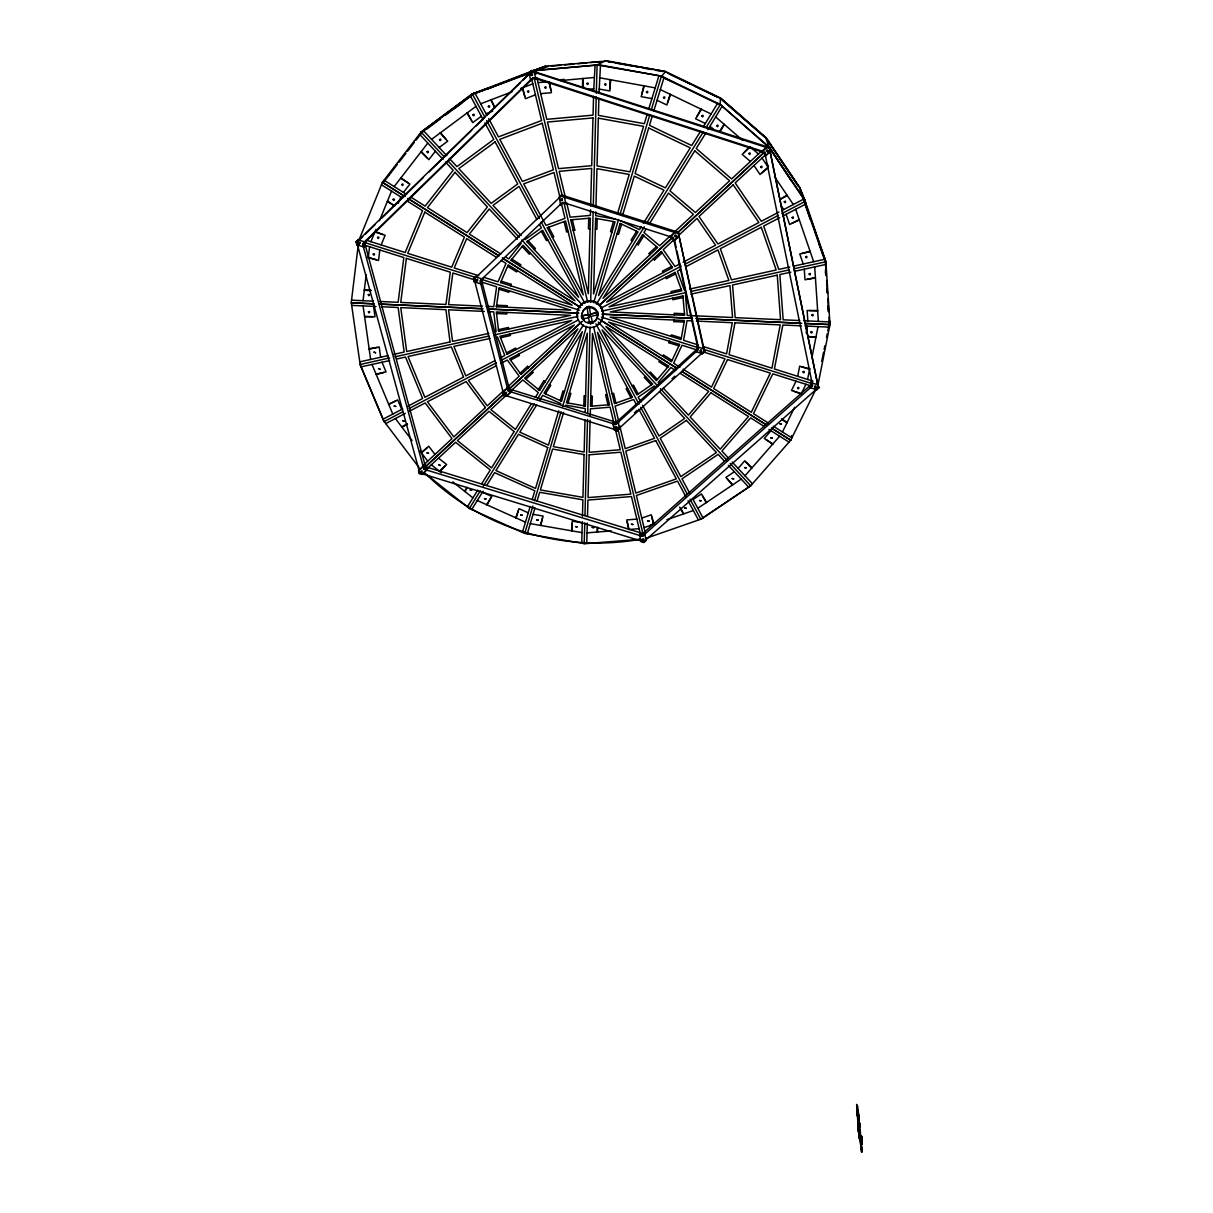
<?xml version="1.0" encoding="UTF-8"?>
<svg xmlns="http://www.w3.org/2000/svg" width="1213" height="1213" viewBox="0 0 1213 1213"><rect width="100%" height="100%" fill="white"/><g stroke="black" fill="none" stroke-linecap="round" stroke-linejoin="round"><path stroke-width="1.5" d="M861.776 1138.764L861.67 1136.187L861.624 1145.072L861.776 1139.083M861.412 1145.466L861.655 1152.35L861.639 1148.802M859.456 1123.496L859.668 1125.558M859.486 1123.647L858.304 1112.018M859.35 1138.37L858.167 1128.757M861.624 1151.122L861.624 1152.153M861.655 1144.526L861.715 1137.885M859.441 1123.268L859.471 1126.741L859.395 1125.012M571.566 530.809L572.218 523.152M582.71 78.542L582.498 87.427L583.771 86.972M572.02 530.885L572.263 521.12L582.27 522.864M582.983 87.442L583.195 78.496M588.73 218.264L588.457 228.893L590.049 228.741M861.518 1144.026L859.335 1121.828M581.74 543.197L582.301 521.696M582.452 516.222L582.892 499.832L539.679 492.296L537.071 500.999M585 419.925L584.15 452.055L553.325 446.657L563.59 412.375M585.197 412.375L585.288 408.584L565.758 405.157M585.363 406.052L587.289 333.196L566.471 402.731L585.363 406.052L583.832 405.779L584.09 395.696L585.636 395.954M590.549 209.773L590.397 215.414L570.11 217.203L566.607 202.526M590.64 206.013L591.641 168.425L559.178 171.321L565.288 197.022M593.551 96.312L593.051 115.129L546.79 119.329L536.828 77.496M593.688 90.672L595.098 64.835M584.787 522.909L584.196 543.758L640.373 539.285C563.818 552.794 483.305 529.247 427.173 475.208M584.954 515.51L587.532 419.455M587.683 413.8L590.049 327.025M590.686 302.158L593.142 211.744M593.263 206.134L596.22 96.919M596.296 93.189L597.084 64.926L605.833 60.65L665.619 71.537L720.477 97.98L766.343 137.842L799.974 187.985L805.296 201.328L781.809 213.624M597.812 65.062L533.553 70.49L472.297 93.932L421.078 132.096L382.383 182.314L404.748 196.461M586.743 543.439L587.304 523.091M587.486 516.45L587.926 500.059L631.457 496.542L640.373 533.872M590.109 420.168L589.23 452.297L620.268 449.735L615.188 428.462M590.215 416.393L590.413 408.826L610.094 407.189L613.914 423.14M595.613 218.355L593.551 293.971L615.067 221.843L595.613 218.355L597.19 218.643L596.902 229.333L595.325 229.06M595.78 211.896L595.689 215.656L615.84 219.265M595.947 206.255L596.963 168.668L629.213 174.475L617.447 213.897M598.888 98.435L598.418 115.371L644.361 123.681L647.029 114.719M599.04 92.795L600.48 65.062M592.035 406.158L592.308 396.12L590.761 396.257M605.818 61.12L545.592 66.199L531.355 71.279L769.512 148.486L818.366 387.508L643.694 541.771L419.774 473.055L356.683 241.978L531.901 71.082M597.099 532.052L597.236 527.412M610.215 79.694L609.881 90.975L599.131 89.034M597.554 532.007L597.691 527.412M610.7 79.785L609.957 88.64M722.19 106.168L707.952 129.609M859.168 1134.61L859.031 1121.161M856.969 1114.398L857.166 1115.354L857.273 1108.864M857.333 1107.863L857.47 1105.938L858.349 1112.746M724.434 124.545L719.809 131.944L719.445 130.959M730.105 463.518L750.786 485.806L700.826 519.316L750.786 485.7L790.724 440.198L816.197 388.691M767.905 150.655L767.48 151.928L766.328 151.018M706.133 127.441L720.097 104.94L720.477 97.98L765.994 138.161L799.974 187.985L825.295 260.264L826.296 275.033M697.672 346.797L697.187 345.705L697.824 348.556L695.565 351.543L702.448 353.726L704.632 351.755L704.056 347.873L703.419 348.616M704.056 347.873L703.995 348.889L697.096 346.721L697.187 345.705M809.314 310.558L817.638 310.467M702.448 353.726L702.524 352.68L701.887 353.453M859.426 1138.977L859.138 1137.081M857.303 1108.773L856.681 1104.391L856.954 1114.398M697.824 348.556L697.733 349.571L697.096 346.721M717.671 103.196L703.419 126.637M717.944 97.267L694.503 86.093M861.639 1136.217L861.488 1137.885M861.655 1149.363L861.655 1148.165M373.801 303.872L351.224 302.856L358.335 244.268C357.592 241.023 361.459 244.92 357.486 244.92M363.036 300.703L366.205 274.669M368.236 257.929L369.601 246.77M379.836 249.984L378.532 260.492L368.312 257.277M857.652 1121.328L858.455 1129.652L857.273 1114.019M496.39 306.768L499.149 287.602L570.716 310.149L496.39 306.768L496.617 305.221L507.019 305.691L506.791 307.253L507.019 305.691M509.126 290.741L508.914 292.303L498.937 289.164M639.782 535.388L642.496 536.282L644.619 534.478L644.71 532.537L642.587 534.342L639.888 533.447L639.63 534.978L641.071 541.589L643.785 542.469L645.907 540.68L646.013 538.587L643.678 541.786L640.964 540.892M643.785 542.469L644.012 540.937M645.907 540.68L644.71 532.537M641.071 541.589L641.192 539.497M639.63 534.978L642.344 535.873L642.587 534.342M671.229 336.426L671.502 334.894L681.357 338.002M673.746 321.597L674.003 320.05L673.746 321.597L684.147 322.067L684.42 320.52L610.094 317.139L681.084 339.534L684.42 320.52M797.684 376.318L799.685 366.159L809.602 369.283M806.175 332.984L807.524 326.13M807.585 379.442L809.753 368.509M811.906 357.577L818.032 326.6M672.927 238.173L670.228 236.55L675.626 231.531L678.492 232.456L679.007 236.11L673.594 241.129L673.094 237.46L673.594 241.129M821.747 361.338L823.582 352.164M824.127 349.405L824.87 345.72M826.508 337.487L827.205 333.742M827.812 330.937L828.555 327.237M678.492 232.456L675.474 232.229L670.061 237.248M704.056 351.482L678.173 232.244L562.074 195.126L474.177 279.005L503.85 395.013L617.053 430.221L619.494 427.219L619.312 429.038L617.159 430.903L614.385 429.993L612.899 423.125L613.232 421.912L615.992 422.821L618.145 420.956L617.978 422.64L615.825 424.52L508.126 391.056L480.03 280.855L562.635 202.313L673.397 237.687L698.309 349.662L615.704 424.535L613.05 423.595L614.294 429.296L617.053 430.221L704.692 350.724M617.159 430.903L617.462 429.66M619.312 429.038L618.145 420.956M614.385 429.993L614.718 428.75M376.409 259.825L368.267 257.747M383.005 234.549L375.06 231.547M584.241 543.636L524.713 533.432L469.355 508.474L424.929 473.252M612.899 423.125L615.673 424.05L615.992 422.821M515.752 517.799L518.36 510.582M643.815 85.805L641.768 94.417M516.162 517.981L518.937 508.641L528.246 512.826M644.3 85.896L641.116 96.646L651.851 98.602M613.49 221.57L610.473 231.698L612.049 231.986M522.454 532.264L530.142 506.473M532.219 499.513L534.827 490.795L494.616 472.661L486.913 485.033M558.677 410.843L548.443 445.141L519.816 432.131L536.737 404.93M561.558 401.2L582.316 331.634L544.046 393.179L561.558 401.2L560.133 400.548L563.014 390.904L564.439 391.556M648.637 109.352L658.932 75.691M524.774 533.311L532.901 506.094M534.478 500.772L561.088 411.738M562.665 406.431L586.576 326.464M593.688 302.659L618.569 219.432M620.161 214.049L649.895 114.568M651.502 109.17L661.252 76.601L665.619 71.537L607.622 61.454M597.797 64.577L661.616 76.161L597.054 64.941L532.431 70.9L523.015 80.103M527.261 533.75L534.978 507.959M620.131 223.465L598.555 295.563L638.068 231.91L620.131 223.465L621.587 224.147L618.539 234.336L617.083 233.654M622.512 215.505L634.308 176.112L663.981 190.183L643.39 223.328M652.169 116.387L649.501 125.348L691.698 145.53L700.492 131.368M653.777 111.02L664.072 77.374M568.018 403.004L570.883 393.421L569.337 393.164M540.301 525.381L543.121 516.056L533.083 514.312M670.107 94.28L666.877 105.015L657.006 100.27M540.755 525.456L542.529 517.981M670.562 94.493L667.544 102.787M766.419 151.003L768.026 151.079M793.545 391.117L801.171 393.998M801.732 366.811L809.693 368.828M861.427 1143.146L859.426 1129.697L861.397 1149.848L859.517 1137.809M358.775 240.614L382.459 182.268L404.839 196.415M370.905 241.705L375.894 229.5M379.457 220.781L391.556 191.123M581.891 318.397L582.831 317.351L582.437 318.2L582.27 315.062L581.345 316.108L581.891 318.397C597.478 319.14 583.938 308.981 590.382 323.75L592.672 323.249L591.065 316.305L597.873 314.88L597.205 311.771M381.155 244.935L385.127 235.231L374.878 231.986M398.137 203.526L400.821 196.976M592.672 323.249L593.066 322.294M597.873 314.88L597.706 311.665M592.945 321.794L590.291 323.158L590.655 322.294L590.382 323.75M500.575 282.599L508.262 264.828L572.172 305.191L500.575 282.599L501.196 281.158L511.234 284.327L510.612 285.768L511.234 284.327M517.193 270.469L516.571 271.909L507.641 266.269M597.327 312.575L590.473 314.091L596.857 312.605M581.345 316.108L588.229 314.516L581.891 315.911M589.366 306.813L586.698 308.147C586.652 305.373 592.065 306.768 587.077 307.314M590.473 314.091L589.245 306.298M588.184 314.592L586.956 306.798M668.97 342.748L669.621 341.323L668.97 342.748L678.871 345.857L679.538 344.447L608.592 322.097L671.411 361.808L679.538 344.447M662.723 356.304L663.375 354.893L672.078 360.397M858.501 1128.939L858.592 1132.73M796.046 381.185L791.498 390.48L801.368 393.588M782.461 431.98L794.606 407.325M801.08 394.164L805.948 384.294M469.295 508.596L480.348 490.765M511.31 391.647L511.931 390.51L509.126 389.631L508.414 386.826L503.304 391.572L503.365 395.514L506.185 396.393L511.31 391.647L508.49 390.768L508.414 386.826M508.49 390.768L509.126 389.631M503.365 395.514L503.304 391.572M407.993 182.86L400.927 177.826M464.564 491.22L466.99 487.292M700.947 109.109L696.762 116.812M464.913 491.508L467.369 487.55M701.387 109.322L695.549 118.768L705.375 123.483M543.727 380.912L544.955 381.898L543.727 380.912L538.42 389.449L539.649 390.45L577.888 328.844L524.638 378.229L539.649 390.45M636.613 231.228L631.063 240.159L632.519 240.841M467.354 506.882L477.755 490.128M481.591 483.942L490.249 469.992L455.603 442.275L427.385 468.445M531.339 403.808L515.434 429.432L490.84 409.585L506.124 395.423M535.327 397.394L538.314 392.587L522.788 379.957L511.674 390.268M641.434 226.482L639.478 229.636L620.904 220.887M661.601 76.192L720.128 104.379L769.269 147.683L805.296 201.328M483.29 486.064L534.357 403.853M537.298 399.153L583.362 324.993M596.462 303.932L644.33 226.861M647.302 222.1L703.146 132.217M471.69 509.521L483.062 491.235M539.724 400.123L542.696 395.332L560.831 403.626M642.541 234.791L602.997 298.368L657.689 247.573L642.541 234.791L643.769 235.822L638.19 244.799L636.961 243.768L638.19 244.799M645.923 229.363L643.951 232.517L659.645 245.754L670.455 235.716M649.834 223.056L668.469 193.094L693.442 214.367L674.519 231.941M705.996 132.763L696.217 148.486L731.606 178.933L762.189 150.518M545.456 393.831L550.747 385.34L549.307 384.703M486.625 504.714L491.796 496.435L482.44 492.22M719.415 131.671L724.055 124.226M487.05 504.911L490.719 498.149M427.886 468.445L424.702 467.975L423.959 465.246L425.126 467.596L427.886 468.445L422.549 473.904M419.41 469.476L418.53 470.826L419.273 473.57L422.048 474.419L422.928 473.055M422.048 474.419L427.037 469.795L424.247 468.946L425.126 467.596M419.273 473.57L420.153 472.206M424.383 464.867L419.016 470.31M766.055 439.591L772.605 444.246M384.324 181.298L388.933 175.385M389.343 174.793L397.303 164.452M399.047 162.193L405.915 153.354M407.538 151.185L414.361 142.33M416.029 140.162L422.897 131.322L473.813 93.371L487.96 88.746M394.18 186.575L427.795 143.089M403.444 192.427L409.918 184.073L400.639 178.205M435.391 151.231L428.841 159.676L421.26 151.549M558.996 198.265L559.314 197.113L560.558 205.042L562.741 202.98L566.122 203.299M510.946 260.37L523.091 245.253L574.886 300.794L510.946 260.37L511.931 259.142L520.923 264.828L519.937 266.056M530.339 253.032L529.353 254.26L522.09 246.482M521.241 243.267L508.672 258.93L505.518 256.944M663.936 77.829L675.702 83.348M389.585 357.926L360.049 364.507L384.066 421.608L360.125 364.431L351.315 302.78L373.892 303.796M564.075 197.113L564.363 195.975L561.483 195.05L558.814 197.704M564.363 195.975L565.637 203.905M649.395 373.179L650.38 371.997L657.355 379.487M659.902 360.595L658.917 361.777L667.65 367.296L668.651 366.114L605.863 326.464L656.354 380.655L668.651 366.114M562.074 195.126L561.179 196.188L677.9 233.503M658.128 382.565L670.865 367.509L675.596 370.496M561.483 195.05L560.982 195.627L564.515 196.582M481.288 284.024L481.273 280.279L481.288 284.024L474.268 281.825L474.268 278.08L474.268 281.825M480.773 283.766L482.016 283.19M738.111 468.415L744.782 460.773L751.651 468.173M770.998 430.736L764.266 438.454L772.908 443.913M744.994 475.799L779.656 436.195M482.137 278.838L483.381 278.277L482.668 279.096L475.648 276.882L476.391 276.064L476.3 276.989M474.92 281.932L475.026 280.991M662.98 71.522L655.596 70.293M474.177 279.005L475.541 277.519M427.279 157.978L420.956 151.928M446.157 139.495L440.516 132.733M364.673 241.796L366.235 241.326L364.158 243.358L364.961 246.3L363.87 247.027L356.804 244.799L355.985 241.857L359.761 239.295L358.775 239.931M535.828 78.602L536.51 79.012L533.568 78.072L530.763 80.452L528.929 72.825L531.142 70.657L769.846 147.652L766.965 146.712L761.4 151.883L764.417 153.278L761.4 151.883M359.184 239.097L355.985 241.857M528.929 72.825L531.749 70.445M358.684 240.674L362.717 236.717M365.416 234.094L374.847 224.875M381.579 218.295L423.337 177.492M428.72 172.231L471.827 130.125M475.86 126.167L483.942 118.268M487.99 114.325L520.316 82.742M365.659 241.144L363.566 243.176L364.961 246.3M363.87 247.027L363.081 244.086L532.962 78.299L536.51 79.012M473.525 278.899L476.391 276.064M480.545 281.113L483.381 278.277M421.229 452.585L427.234 447.612M748.588 147.743L743.842 152.823M421.502 452.949L428.735 446.217L434.967 454.435M765.994 138.161L769.512 148.486M527.534 366.341L528.459 367.6L527.534 366.341L520.134 373.21L521.059 374.468L574.31 325.023L509.596 358.851L521.059 374.468M656.46 246.542L648.803 253.653L650.032 254.685M423.807 464.806L452.024 438.606L425.187 402.959L408.629 411.616M503.926 390.389L487.262 405.87L468.339 380.397L495.95 365.977M508.095 386.522L519.194 376.197L507.322 360.034L500.833 363.43M418.53 470.826L423.504 466.201L424.247 468.946M502.652 392.709L507.777 387.948M761.506 152.338L767.086 147.152M720.128 104.348L769.027 146.849L791.786 181.586M425.596 466.626L504.502 393.391M508.626 389.555L582.028 321.43M364.552 242.524L425.49 466.762L504.426 393.497M508.581 389.646L581.937 321.551M661.282 251.5L606.576 302.234L672.593 267.694L661.282 251.5L662.192 252.804L654.489 259.961L653.564 258.657L654.489 259.961M674.034 239.658L663.223 249.681L674.944 266.466L679.811 263.918M678.097 235.898L697.02 218.34L715.564 245.208L683.071 262.205M765.767 154.567L735.184 182.936L761.279 221.297L778.898 212.063M511.931 390.51L508.702 390.025M506.67 395.893L510.931 391.935M674.049 240.644L678.567 236.459M770.604 151.155L765.039 156.325L770.604 151.155L769.846 147.652M525.866 379.229L533.22 372.406L531.991 371.421M439.394 471.235L446.627 464.534L438.545 458.105M768.102 167.091L760.066 174.52L753.97 165.499M439.758 471.523L445.126 465.928M698.461 347.813L616.28 422.306L509.278 388.994L481.349 279.354M695.565 351.543L698.385 348.738M634.384 412.799L637.174 410.267M672.078 378.683L674.868 376.151M812.21 383.672L642.814 533.523L425.49 466.762M809.678 386.462L811.876 384.506L812.119 385.643L809.92 387.584L809.678 386.462L812.437 384.688M809.92 387.584L816.743 389.737L818.957 387.781L817.532 383.657L817.789 384.673M727.33 478.953L732.394 485.033M746.207 462.32L751.954 467.839M616.113 423.398L618.266 421.518M615.673 424.05L617.826 422.169M642.708 534.888L644.831 533.098M642.344 535.873L644.482 534.069M444.383 156.993L421.078 132.096L472.357 93.901M426.218 129.457L430.706 126.122M431.358 125.621L440.364 118.919M445.656 114.977L450.144 111.641M450.887 111.08L458.393 105.486M459.105 104.955L468.082 98.268M468.9 97.662L471.902 95.418M454.253 108.7L461.759 103.105M431.57 139.374L476.012 106.335M439.167 147.531L447.718 141.178L440.122 133.005M481.349 116.251L472.706 122.649L467.369 112.764M526.867 241.66L542.651 230.273L578.662 297.261L526.867 241.66L528.14 240.735L535.449 248.574L534.175 249.499M547.7 239.674L546.426 240.599L541.362 231.198M525.017 239.674L541.362 227.877L539.573 224.557M645.559 376.561L644.3 377.455L651.305 384.961L652.579 384.081L602.088 329.951L636.946 394.907L652.579 384.081M632.14 385.946L633.413 385.067L638.22 394.028M654.353 385.977L638.174 397.167L640.782 402.034M363.384 246.785L364.37 246.118M693.108 499.529L701.478 493.888L706.178 502.667M734.335 471.751L725.905 477.422L732.773 484.791M697.809 508.292L741.219 479.12M363.081 244.086L364.158 243.358M366.235 241.326L365.158 242.054L358.078 239.81M356.804 244.799L357.896 244.071M356.683 241.978L357.683 241.326M471.599 120.603L466.99 113.052M382.383 182.314L384.415 181.253M388.63 404.111L395.863 400.836M787.025 195.172L779.686 199.569L787.298 195.581M388.812 404.536L397.712 399.865L401.7 409.433M671.684 266.375L662.434 271.212L663.359 272.516M383.156 419.137L402.746 408.872M407.72 406.279L422.64 398.471L405.521 357.062L396.712 359.003M495.056 360.579L465.807 375.894L453.874 346.402L490.143 338.412M499.923 358.032L504.805 355.485L497.391 336.82M507.064 354.287L571.808 320.414L499.923 336.259L507.064 354.287L506.503 352.892L515.51 348.116L516.086 349.571M782.112 210.395L803.779 199.053L803.355 197.977M384.066 421.608L402.595 411.874M409.206 408.463L496.451 362.778M501.394 360.261L578.571 319.838M600.571 308.329L681.145 266.193M684.496 264.51L778.443 215.323M385.734 423.58L405.324 413.345M675.034 272.379L609.047 306.859L681.767 290.817L675.034 272.379L675.58 273.88L666.301 278.732L665.74 277.231M680.629 269.453L677.385 271.151L684.344 290.256M685.497 266.905L717.975 249.923L728.861 280.43L689.681 289.073M779.686 217.688L763.674 226.058L778.776 269.422L789.784 266.981M782.885 216.005L806.16 203.845L805.72 202.753M510.521 360.109L519.482 355.439L518.542 354.166M401.67 426.824L407.295 423.898M799.2 219.523L789.618 224.511L786.115 214.322M401.958 427.203L407.538 424.292M799.352 219.978L791.604 223.48M815.894 388.327C816.925 385.476 813.392 388.145 816.152 389.449M702.448 495.708L706.557 502.425M421.184 133.475L419.516 134.203L443.018 159.403M421.078 132.096L423.231 131.686M424.944 129.776L423.276 130.473L446.793 155.704M474.056 93.81L535.57 70.354M480.682 103.772L511.962 91.824M520.65 88.504L532.825 83.849M486.004 113.704L492.705 111.141M535.449 94.857L525.35 98.708L522.697 87.715M547.26 227.817L565.607 221.009L583.256 294.865L547.26 227.817L548.746 227.256L553.825 236.732L552.355 237.278M568.078 231.38L566.592 231.941L564.106 221.554M534.311 72.234L534.69 71.4L531.142 70.657M476.891 92.734L482.137 90.823M491.735 87.321L486.944 89.065L548.231 66.427M471.599 94.993L470.189 95.524L483.123 119.571M487.732 88.322L472.297 93.932L484.866 117.191M529.141 73.447L529.535 72.598M612.156 393.8L613.611 393.285L615.946 403.11M627.576 388.221L626.12 388.751L630.957 397.743L632.413 397.227L597.524 332.332L614.506 403.626L632.413 397.227M535.312 70.445L539.345 69.005M536.252 70.248L535.191 70.627L536.01 74.054M529.945 71.84L531.036 71.461M641.753 518.087L651.29 514.767L653.549 524.35M650.38 525.062L653.61 523.94M644.042 527.655L654.595 523.986M666.923 519.695L693.336 510.521M645.892 538.36L700.826 519.194M524.804 96.434L522.242 87.897M550.929 90.369L549.368 81.605M369.116 348.707L377.122 347.418M810.041 251.197L801.929 253.487M369.192 349.177L379.214 346.963L380.639 357.259M810.208 251.652L799.761 253.957L803.218 264.025M586.546 307.708L588.836 307.207M681.221 289.331L671.062 291.575L671.623 293.061M359.761 361.853L388.296 355.561M393.588 354.393L404.172 352.058L398.137 307.496L381.534 306.753M488.854 333.378L452.555 341.384L448.537 309.8L484.305 311.423M498.634 331.225L570.595 315.35L496.329 311.968L498.634 331.225L498.452 329.663L508.49 327.449L508.687 329.011M793.454 266.178L825.007 259.218L824.476 257.823M395.013 356.804L488.991 336.016M494.419 334.879L577.358 316.532M601.618 311.18L686.209 292.53M691.683 291.317L789.132 269.908M794.621 268.619L825.886 261.796L804.826 200.145L800.262 189.941L810.223 219.401M361.14 366.842L389.646 360.564M682.904 295.942L610.245 311.953L684.632 315.335L682.904 295.942L683.04 297.519L672.851 299.763L672.699 298.186M690.819 294.198L729.968 285.571L732.576 317.518L687.255 315.456L685.481 295.366M790.846 272.152L779.838 274.578L783.158 319.807L799.837 320.566M794.515 271.348L826.038 264.404L825.492 262.978M500.499 337.73L510.476 335.531L509.885 334.06M376.06 374.12L386.052 371.921L382.019 362.247M815.409 277.519L805.007 279.809L804.264 269.195M376.242 374.544L383.975 372.376M815.439 278.004L807.161 279.339M627.227 521.908L628.592 529.52M651.76 516.753L653.974 524.198M643.117 539.649C643.572 535.706 642.102 543.591 642.92 539.633M574.81 230.152L573.218 230.303L574.81 230.152L572.324 219.705L570.732 219.841L588.335 293.743L590.322 218.128L570.732 219.841M551.339 66.139L560.724 65.275M564.485 64.926L573.916 64.062M577.585 63.728L587.031 62.849M590.428 62.545L600.177 61.636M560.436 79.74L564.151 79.391M538.056 82.636L547.381 81.787M560.451 80.589L594.036 77.496M540.68 93.644L551.475 92.658L548.867 81.65M588.335 89.277L593.748 88.792M605.605 394.953L607.152 394.816L605.605 394.953L607.956 404.824L609.502 404.702L592.475 333.439L590.488 406.279L609.502 404.702M636.855 519.119L626.742 519.922L629.047 529.49L639.145 528.686M587.031 532.856L611.231 530.915M364.355 289.877L370.951 290.18M364.294 290.347L370.951 290.65M817.668 310.937L807.13 310.467L807.843 320.929M684.496 313.758L674.14 313.288L674.292 314.864M351.634 300.187L373.513 301.188M379.654 301.461L398.122 302.31L403.823 257.55L364.825 245.253M482.471 306.146L448.552 304.599L452.858 273.001L475.617 280.173M486.231 306.313L493.767 306.662L496.617 286.799L480.864 281.841M803.537 320.732L829.813 321.93L829.252 320.217M828.934 322.719L830.01 324.629L805.508 323.507M379.517 304.054L482.986 308.769L379.442 304.129M488.581 309.012L578.904 313.121L488.536 309.088M692.426 318.291L601.921 314.167L692.426 318.367M696.156 318.458L799.837 323.174M805.477 323.431L829.98 324.553L817.865 385.461L769.649 149.517M696.186 318.534L801.748 323.34M351.694 305.388L376 306.495M488.066 311.589L493.721 311.847L496.102 331.786M692.699 320.899L687.043 320.641L683.586 340.322L697.915 344.841M696.474 321.081L732.303 322.703L726.587 353.893L703.297 346.539M801.368 325.842L782.855 325.008L774.41 368.979L812.968 381.14M805.068 326.009L829.465 327.131L828.919 325.387M496.526 313.53L506.852 314L506.655 312.438M364.552 316.335L375.014 316.82L373.559 306.389M816 336.896L807.691 336.517L815.909 337.366M364.628 316.805L372.846 316.714M530.293 523.637L582.013 532.628M608.168 61.651L611.822 62.318M615.476 62.985L631.882 65.972M635.536 66.639L639.19 67.306M642.829 67.958L651.957 69.626M599.449 77.738L655.05 87.852M366.129 240.189L405.172 252.516L422.518 210.668L407.037 200.903M478.756 275.715L454.223 267.982L466.702 238.582L496.557 257.429M484.017 277.383L498.027 281.795L505.988 263.388L501.272 260.416M812.119 385.643L811.285 381.686L812.088 382.883M364.067 242.373L475.36 277.368M480.651 279.126L579.389 310.179M601.436 317.124L698.84 347.934M704.237 349.541L812.452 383.748M696.353 349.753L682.024 345.235L673.624 363.187L679.932 367.19M703.51 352.013L725.01 358.79L711.5 387.129L683.086 369.177M811.315 385.992L772.802 373.847L753.455 413.648L768.724 423.307M537.556 78.39L762.841 151.382M764.872 152.808L532.871 77.647L362.581 243.828L423.913 469.204L642.39 536.298L812.665 385.719L764.645 151.974M477.285 500.514L525.472 522.151M661.221 76.616L720.097 104.97M660.221 89.519L711.243 114.052M667.15 72.78L720.234 98.374M669.394 73.993L691.152 84.485M384.066 180.191L406.567 194.398M411.207 197.34L425.141 206.149L453.162 170.275L445.55 162.117M500.802 253.972L469.355 234.094L489.248 208.97L517.405 239.158M773.303 426.203L791.862 437.923L791.513 435.634M408.023 198.432L499.104 255.973L407.947 198.477M597.054 317.851L677.081 368.403L601.83 320.96M381.458 184.755L402.382 197.962M680.326 373.483L708.71 391.405L688.438 415.104L663.177 387.978M764.387 426.567L750.65 417.894L721.917 451.024L728.316 457.908M768.966 429.463L789.041 442.123M387.538 200.979L394.634 206.013L387.356 201.419M781.733 418.955L787.176 422.412M781.49 419.349L786.979 422.821M431.312 464.806L441.365 472.797M452.843 481.91L472.934 497.876M711.167 127.441L713.972 129.867M709.908 126.455L714.048 130.049M750.392 161.465L742.174 154.369L750.225 146.879L758.443 154.006M715.776 117.039L742.796 140.45M722.16 100.179L764.084 136.493M448.173 161.177L519.24 237.308M521.802 240.053L582.498 305.16M598.312 322.127L657.764 386.007M660.342 388.676L727.527 460.864M659.402 391.405L684.663 418.485L659.023 436.028L642.511 405.263M724.54 461.243L718.141 454.375L682.009 478.847L689.909 493.57M728.391 465.367L748.679 487.11M449.326 158.433L456.937 166.606L493.797 139.419L484.897 122.877M521.181 235.565L493.024 205.346L519.043 186.377L536.904 219.583M732.167 462.032L752.454 483.805M761.734 172.989L768.375 167.5L762.007 158.054M767.874 150.67C765.388 148.077 767.344 153.945 767.768 150.26M384.157 421.502L419.107 467.627M395.377 418.53L412.117 440.577M419.925 450.872L427.734 461.152M780.717 205.073L783.734 209.546M766.252 162.785L768.39 166.09M774.531 176.643L793.317 204.527M798.275 186.347L767.42 140.283M769.012 146.803L804.841 200.206M680.781 508.308L683.768 513.842M679.629 507.125L683.344 513.994M474.874 92.946L486.898 115.356M488.687 118.677L498.452 136.887L541.589 120.527L531.582 78.709M692.547 498.482L702.918 517.799M486.64 120.512L539.36 218.628M541.134 221.918L584.924 303.447M595.886 323.856L638.933 404.126M640.737 407.341L687.377 494.282M690.076 499.165L700.826 519.316M636.249 404.354L633.641 399.486L615.097 406.112L618.888 422.079M638.857 409.206L654.52 438.333L625.226 448.689L619.737 425.627M686.3 497.451L677.506 481.106L636.385 495.495L644.861 531.112M688.059 500.711L698.445 520.028M489.688 88.109L545.592 66.199L533.599 70.475M491.189 99.754L494.949 107.805L490.734 99.936M858.652 1114.974L859.608 1127.241L859.35 1124.496M372.012 364.446L392.8 414.088M800.959 192.018L802.005 194.656M803.613 198.735L805.265 202.92M819.245 244.556L825.886 261.796M821.489 251.637L824.84 260.37M795.698 209.303L813.65 261.72M802.506 196.157L821.216 250.469M770.543 149.108L770.786 149.912M766.98 145.075L767.207 145.863M818.108 383.839L818.381 384.961L811.542 382.808L811.285 381.686M818.684 386.659L818.957 387.781M859.426 1136.93L859.274 1135.944M818.108 386.477L818.366 387.508M534.099 71.628L535.919 79.254M534.236 78.223L562.256 195.839M564.045 203.147L587.714 302.34M593.521 326.691L616.644 423.625M617.963 429.114L643.269 535.191M559.709 196.354L554.007 172.504L523.682 183.876L545.986 225.421L564.97 218.37L561.467 203.693M816.485 388.6L816.743 389.737M858.516 1113.792L858.607 1117.491M674.489 240.053L676.126 247.361M676.93 251.015L698.051 345.978M678.173 232.244L704.632 351.755M810.239 386.629L810.466 387.66M764.296 152.808L765.039 156.325M857.273 1112.503L856.939 1109.031L856.712 1111.79M858.501 1116.748L857.773 1110.304M858.016 1124.284L858.592 1129.819M857.288 1116.112L857.394 1109.122M363.081 305.903L370.632 359.457M858.091 1113.367L858.41 1116.112M858.88 1132.942L858.622 1130.228M859.471 1126.741L859.32 1124.936M859.517 1123.238L859.653 1126.589M857.348 1108.621L857.379 1109.47M861.579 1151.713L861.382 1149.181M814.696 266.905L818.366 321.415M825.871 261.735L830.01 324.629M826.629 280.476L827.493 293.41M827.842 298.853L828.706 311.802M829.04 317.23L829.434 322.825M825.462 269.817L825.826 275.487L825.477 271.864M826.705 288.709L826.948 292.5M827.827 305.721L828.191 311.392M861.7 1148.559L861.473 1146.255L861.564 1147.422M858.47 1131.729L858.44 1130.319M857.424 1109.668A14.571 0.819 88.1 0 1 857.682 1115.202M577.767 316.684A13.131 12.888 43.8 0 1 586.076 301.34A13.131 12.888 43.8 0 1 602.239 308.572A13.131 12.888 43.8 0 1 596.72 325.16M582.407 316.244A7.9 7.748 43.6 0 1 587.532 307.086A7.9 7.748 43.6 0 1 597.19 311.574A7.9 7.748 43.6 0 1 593.748 321.49M591.838 322.188A7.9 7.748 43.6 0 1 587.789 322.006M584.332 319.823A7.9 7.748 43.6 0 1 583.135 318.155M394.195 406.128L395.711 406.4L394.195 406.128M401.746 184.558C403.065 187.56 403.838 182.193 401.746 184.558M472.918 114.856C474.253 117.904 475.026 112.4 472.918 114.856M484.487 498.664L485.988 498.922L484.487 498.664M427.021 452.949L428.523 453.222L427.021 452.949M439.5 139.662C440.744 142.709 441.729 137.251 439.5 139.662M475.754 280.582C477.058 283.524 477.846 278.247 475.754 280.582M476.436 279.824C477.679 282.765 478.589 277.504 476.436 279.824M527.519 91.43C528.853 94.508 529.672 88.974 527.519 91.43M470.159 489.931L471.645 490.204L470.159 489.931M504.714 393.876C505.988 396.712 506.776 391.617 504.714 393.876M536.707 519.846L538.193 520.104L536.707 519.846M505.305 392.83C506.579 395.665 507.368 390.586 505.305 392.83M488.323 106.38C489.627 109.458 490.477 103.954 488.323 106.38M530.794 74.645C532.674 77.89 533.553 71.567 530.794 74.645M531.339 74.448L532.234 75.342L531.339 74.448M586.865 83.576C588.169 86.669 589.033 81.104 586.865 83.576M520.756 514.964L522.257 515.222L520.756 514.964M560.694 199.781C561.983 202.783 562.847 197.385 560.694 199.781M561.149 199.235C562.438 202.222 563.272 196.87 561.149 199.235M592.217 527.382L593.703 527.64L592.217 527.382M544.789 87.427C546.062 90.52 546.957 84.986 544.789 87.427M588.836 315.365C590.079 318.246 590.958 313.075 588.836 315.365M584.075 454.557L582.953 497.36L540.376 489.946L552.612 449.053L584.075 454.557M592.975 117.919L591.717 165.681L558.541 168.637L547.442 122.058L592.975 117.919M589.169 454.799L588.002 497.603L630.881 494.131L620.859 452.191L589.169 454.799M598.343 118.161L597.039 165.908L629.987 171.852L643.557 126.349L598.343 118.161M646.468 91.961C647.757 95.039 648.652 89.489 646.468 91.961M575.644 526.609L577.13 526.882L575.644 526.609M647.621 520.847L649.122 521.09L647.621 520.847M604.681 84.364C605.939 87.472 606.879 81.923 604.681 84.364M701.857 115.917C703.115 118.98 704.04 113.461 701.857 115.917M631.442 524.243L632.928 524.501L631.442 524.243M674.64 236.171C676.748 239.431 676.248 232.123 674.64 236.171M699.522 500.544L701.023 500.802L699.522 500.544M663.496 97.48C664.694 100.588 665.785 95.039 663.496 97.48M700.235 351.33C701.448 354.226 702.372 349.041 700.235 351.33M700.31 350.39C701.523 353.271 702.433 348.116 700.31 350.39M748.906 153.52C750.134 156.538 751.09 151.094 748.906 153.52M744.63 467.596L746.131 467.854L744.63 467.596M684.739 507.929L686.224 508.202L684.739 507.929M615.37 428.234L616.886 428.538L615.37 428.234M615.658 427.112L617.174 427.401L615.658 427.112M716.807 125.727C718.035 128.79 719.036 123.317 716.807 125.727M784.28 201.767C785.493 204.754 786.464 199.372 784.28 201.767M779.974 423.853L781.49 424.11L779.974 423.853M805.675 256.959C806.872 259.885 807.843 254.594 805.675 256.959M732.182 478.559L733.668 478.832L732.182 478.559M803.021 371.906C804.204 374.756 805.159 369.647 803.021 371.906M811.922 315.031C813.119 317.897 814.059 312.742 811.922 315.031M760.703 166.833C761.916 169.865 762.932 164.437 760.703 166.833M770.695 437.772L772.211 438.045L770.695 437.772M792.134 217.536C793.317 220.523 794.348 215.186 792.134 217.536M814.636 386.431C815.803 389.282 816.789 384.172 814.636 386.431M797.608 387.948C798.76 390.783 799.761 385.704 797.608 387.948M809.116 274.017C810.284 276.943 811.315 271.697 809.116 274.017M810.845 332.15C811.982 335.046 813.059 329.875 810.845 332.15M406.385 258.354L400.745 302.416L445.929 304.478L450.311 272.197L406.385 258.354M734.942 322.825L729.074 354.681L771.938 368.191L780.217 324.887L734.942 322.825M373.24 254.093C373.816 257.247 375.848 252.395 373.24 254.093M393.133 199.372C393.649 202.571 395.832 197.658 393.133 199.372M368.434 311.817C369.01 314.925 371.011 310.149 368.434 311.817M359.018 242.6C359.518 245.754 361.732 240.947 359.018 242.6M427.097 151.67C427.643 154.93 429.751 149.927 427.097 151.67M378.623 368.585L380.048 369.237L378.623 368.585M377.592 237.399C378.122 240.568 380.215 235.716 377.592 237.399M368.282 294.653C368.813 297.776 370.875 293 368.282 294.653M402.731 420.668L404.141 421.305L402.731 420.668M374.089 352.119L375.53 352.771L374.089 352.119M438.879 464.837L440.274 465.474L438.879 464.837M420.411 471.978C421.154 473.54 424.065 468.734 420.411 471.978M547.73 447.536L535.524 488.445L495.905 470.568L518.497 434.254L547.73 447.536M648.697 128.002L635.081 173.489L665.406 187.879L690.242 147.865L648.697 128.002M424.823 212.123L407.72 253.32L451.691 267.178L464.412 237.126L424.823 212.123M727.497 359.564L713.684 388.524L751.287 412.284L770.316 373.073L727.497 359.564M514.115 431.555L491.553 467.9L457.422 440.592L489.006 411.298L514.115 431.555M694.761 150.821L669.91 190.79L695.413 212.533L729.604 180.782L694.761 150.821M455.042 172.291L427.461 207.605L467.066 232.638L487.383 206.968L455.042 172.291M710.909 392.785L690.182 416.969L720.188 449.174L748.482 416.529L710.909 392.785M485.427 407.568L453.844 436.907L427.431 401.791L466.095 381.579L485.427 407.568M672.275 237.657L600.192 304.569L672.26 237.718M763.72 152.793L677.794 232.532L763.72 152.823M674.959 235.656L676.172 236.186L674.959 235.656M733.183 184.785L698.991 216.505L717.929 243.965L758.883 222.54L733.183 184.785M495.116 141.876L458.817 168.622L491.159 203.344L517.739 183.951L495.116 141.876M686.406 420.365L660.236 438.272L680.827 476.633L716.413 452.525L686.406 420.365M463.548 377.061L424.868 397.303L408.038 356.516L451.357 346.963L463.548 377.061M761.279 227.301L720.34 248.695L731.454 279.854L776.184 269.983L761.279 227.301M542.241 123.256L499.771 139.343L522.378 181.45L553.371 169.82L542.241 123.256M655.717 440.562L625.817 451.13L635.809 493.084L676.323 478.892L655.717 440.562M450.038 341.945L406.689 351.512L400.76 307.617L445.914 309.679L450.038 341.945M777.245 275.154L732.561 284.994L735.199 317.639L780.52 319.686L777.245 275.154M580.602 307.465L502.273 257.975L580.527 307.496M766.722 425.035L681.858 371.421L766.722 425.141M790.724 440.198L771.513 428.068L790.74 440.304M577.358 317.488A13.161 12.918 43.6 0 0 599.101 324.053A13.161 12.918 43.6 0 0 593.566 302.052A13.161 12.918 43.6 0 0 577.358 317.488M582.013 317.078A7.915 7.778 43.4 0 0 595.037 321.202A7.915 7.778 43.4 0 0 591.883 307.92A7.915 7.778 43.4 0 0 582.013 317.078"/></g></svg>
